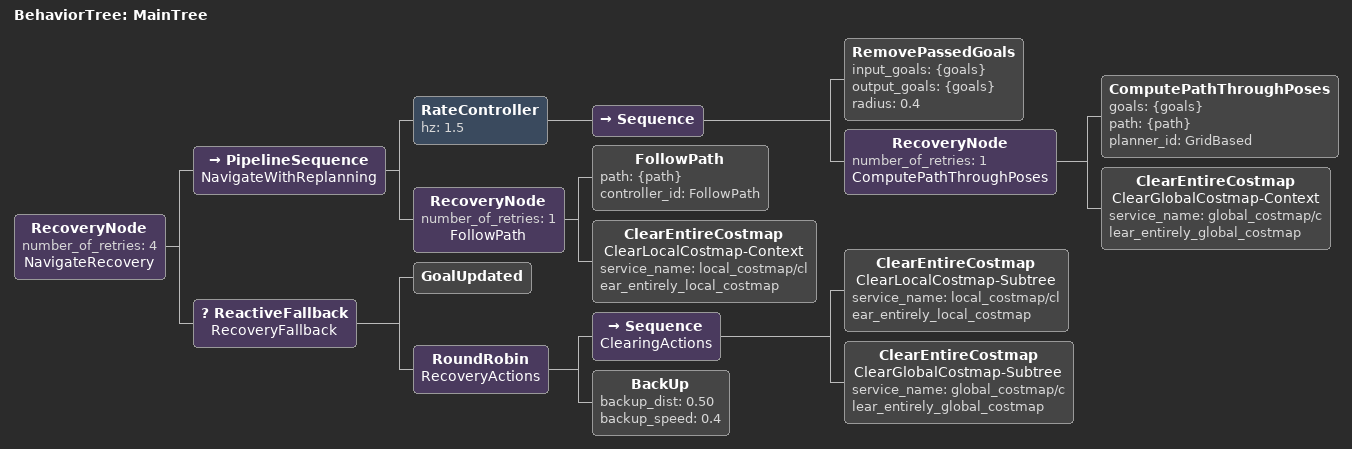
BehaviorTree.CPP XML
<root main_tree_to_execute="MainTree">
  <BehaviorTree ID="MainTree">
    <RecoveryNode number_of_retries="4" name="NavigateRecovery">
      <PipelineSequence name="NavigateWithReplanning">
        <RateController hz="1.5">
          <Sequence>
            <RemovePassedGoals input_goals="{goals}" output_goals="{goals}" radius="0.4"/>
            <RecoveryNode number_of_retries="1" name="ComputePathThroughPoses">
              <ComputePathThroughPoses goals="{goals}" path="{path}" planner_id="GridBased"/>
              <ClearEntireCostmap name="ClearGlobalCostmap-Context" service_name="global_costmap/clear_entirely_global_costmap"/>
            </RecoveryNode>
          </Sequence>
        </RateController>
        <RecoveryNode number_of_retries="1" name="FollowPath">
          <FollowPath path="{path}" controller_id="FollowPath"/>
          <ClearEntireCostmap name="ClearLocalCostmap-Context" service_name="local_costmap/clear_entirely_local_costmap"/>
        </RecoveryNode>
      </PipelineSequence>

      <ReactiveFallback name="RecoveryFallback">
        <GoalUpdated/>
        <RoundRobin name="RecoveryActions">
          <Sequence name="ClearingActions">
            <ClearEntireCostmap name="ClearLocalCostmap-Subtree" service_name="local_costmap/clear_entirely_local_costmap"/>
            <ClearEntireCostmap name="ClearGlobalCostmap-Subtree" service_name="global_costmap/clear_entirely_global_costmap"/>
          </Sequence>
          <BackUp backup_dist="0.50" backup_speed="0.4"/>
        </RoundRobin>
      </ReactiveFallback>
    </RecoveryNode>
  </BehaviorTree>
</root>
